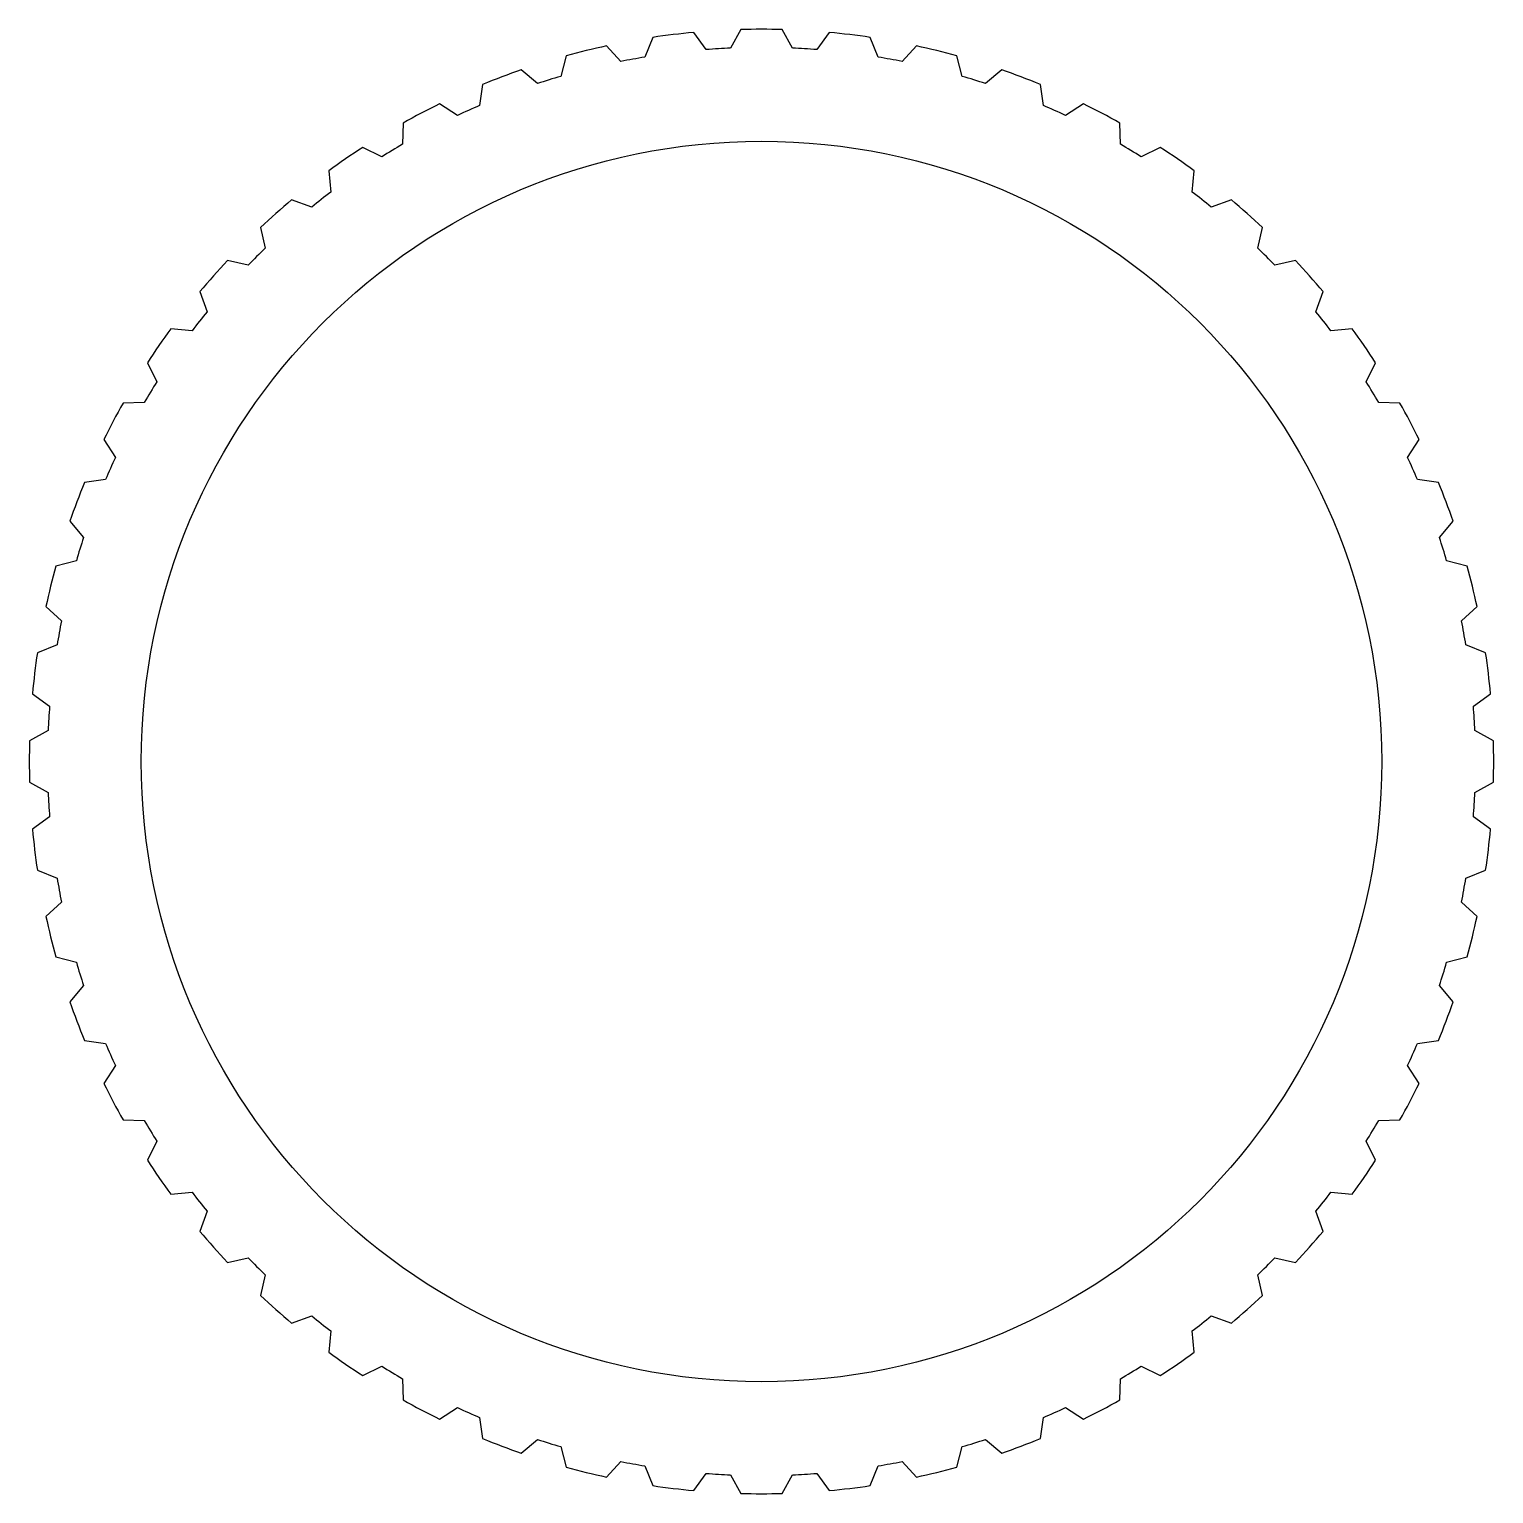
# Model space of a CAD drawing. Header units: millimetres. Extents: x -17.7 to 17.7, y -17.7 to 17.7.
import ezdxf

# ---------------------------------------------------------------- set-up
doc = ezdxf.new("R2010")
doc.units = ezdxf.units.MM
doc.layers.get('0').update_dxf_attribs({"linetype": 'CONTINUOUS'})

msp = doc.modelspace()

# ---------------------------------------------------------------- linework, layer by layer
msp.add_lwpolyline([(-12.414, 12), (-12.917, 12.112, 0.014121), (-13.58, 11.363), (-13.409, 10.877, 0.008482), (-13.77, 10.416), (-14.283, 10.466, 0.014121), (-14.851, 9.643), (-14.623, 9.182, 0.008482), (-14.926, 8.681), (-15.44, 8.668, 0.014121), (-15.905, 7.783), (-15.623, 7.352, 0.008482), (-15.863, 6.818), (-16.372, 6.744, 0.014121), (-16.727, 5.809), (-16.395, 5.416, 0.008482), (-16.569, 4.856), (-17.066, 4.721, 0.014121), (-17.305, 3.75), (-16.928, 3.4, 0.008482), (-17.034, 2.824), (-17.511, 2.63, 0.014121), (-17.631, 1.637), (-17.215, 1.335, 0.008482), (-17.25, 0.75), (-17.7, 0.5, 0.014121), (-17.7, -0.5), (-17.25, -0.75, 0.008482), (-17.215, -1.335), (-17.631, -1.637, 0.014121), (-17.511, -2.63), (-17.034, -2.824, 0.008482), (-16.928, -3.4), (-17.305, -3.75, 0.014121), (-17.066, -4.721), (-16.569, -4.856, 0.008482), (-16.395, -5.416), (-16.727, -5.809, 0.014121), (-16.372, -6.744), (-15.863, -6.818, 0.008482), (-15.623, -7.352), (-15.905, -7.783, 0.014121), (-15.44, -8.668), (-14.926, -8.681, 0.008482), (-14.623, -9.182), (-14.851, -9.643, 0.014121), (-14.283, -10.466), (-13.77, -10.416, 0.008482), (-13.409, -10.877), (-13.58, -11.363, 0.014121), (-12.917, -12.112), (-12.414, -12, 0.008482), (-12, -12.414), (-12.112, -12.917, 0.014121), (-11.363, -13.58), (-10.877, -13.409, 0.008482), (-10.416, -13.77), (-10.466, -14.283, 0.014121), (-9.643, -14.851), (-9.182, -14.623, 0.008482), (-8.681, -14.926), (-8.668, -15.44, 0.014121), (-7.783, -15.905), (-7.352, -15.623, 0.008482), (-6.818, -15.863), (-6.744, -16.372, 0.014121), (-5.809, -16.727), (-5.416, -16.395, 0.008482), (-4.856, -16.569), (-4.721, -17.066, 0.014121), (-3.75, -17.305), (-3.4, -16.928, 0.008482), (-2.824, -17.034), (-2.63, -17.511, 0.014121), (-1.637, -17.631), (-1.335, -17.215, 0.008482), (-0.75, -17.25), (-0.5, -17.7, 0.014121), (0.5, -17.7), (0.75, -17.25, 0.008482), (1.335, -17.215), (1.637, -17.631, 0.014121), (2.63, -17.511), (2.824, -17.034, 0.008482), (3.4, -16.928), (3.75, -17.305, 0.014121), (4.721, -17.066), (4.856, -16.569, 0.008482), (5.416, -16.395), (5.809, -16.727, 0.014121), (6.744, -16.372), (6.818, -15.863, 0.008482), (7.352, -15.623), (7.783, -15.905, 0.014121), (8.668, -15.44), (8.681, -14.926, 0.008482), (9.182, -14.623), (9.643, -14.851, 0.014121), (10.466, -14.283), (10.416, -13.77, 0.008482), (10.877, -13.409), (11.363, -13.58, 0.014121), (12.112, -12.917), (12, -12.414, 0.008482), (12.414, -12), (12.917, -12.112, 0.014121), (13.58, -11.363), (13.409, -10.877, 0.008482), (13.77, -10.416), (14.283, -10.466, 0.014121), (14.851, -9.643), (14.623, -9.182, 0.008482), (14.926, -8.681), (15.44, -8.668, 0.014121), (15.905, -7.783), (15.623, -7.352, 0.008482), (15.863, -6.818), (16.372, -6.744, 0.014121), (16.727, -5.809), (16.395, -5.416, 0.008482), (16.569, -4.856), (17.066, -4.721, 0.014121), (17.305, -3.75), (16.928, -3.4, 0.008482), (17.034, -2.824), (17.511, -2.63, 0.014121), (17.631, -1.637), (17.215, -1.335, 0.008482), (17.25, -0.75), (17.7, -0.5, 0.014121), (17.7, 0.5), (17.25, 0.75, 0.008482), (17.215, 1.335), (17.631, 1.637, 0.014121), (17.511, 2.63), (17.034, 2.824, 0.008482), (16.928, 3.4), (17.305, 3.75, 0.014121), (17.066, 4.721), (16.569, 4.856, 0.008482), (16.395, 5.416), (16.727, 5.809, 0.014121), (16.372, 6.744), (15.863, 6.818, 0.008482), (15.623, 7.352), (15.905, 7.783, 0.014121), (15.44, 8.668), (14.926, 8.681, 0.008482), (14.623, 9.182), (14.851, 9.643, 0.014121), (14.283, 10.466), (13.77, 10.416, 0.008482), (13.409, 10.877), (13.58, 11.363, 0.014121), (12.917, 12.112), (12.414, 12, 0.008482), (12, 12.414), (12.112, 12.917, 0.014121), (11.363, 13.58), (10.877, 13.409, 0.008482), (10.416, 13.77), (10.466, 14.283, 0.014121), (9.643, 14.851), (9.182, 14.623, 0.008482), (8.681, 14.926), (8.668, 15.44, 0.014121), (7.783, 15.905), (7.352, 15.623, 0.008482), (6.818, 15.863), (6.744, 16.372, 0.014121), (5.809, 16.727), (5.416, 16.395, 0.008482), (4.856, 16.569), (4.721, 17.066, 0.014121), (3.75, 17.305), (3.4, 16.928, 0.008482), (2.824, 17.034), (2.63, 17.511, 0.014121), (1.637, 17.631), (1.335, 17.215, 0.008482), (0.75, 17.25), (0.5, 17.7, 0.014121), (-0.5, 17.7), (-0.75, 17.25, 0.008482), (-1.335, 17.215), (-1.637, 17.631, 0.014121), (-2.63, 17.511), (-2.824, 17.034, 0.008482), (-3.4, 16.928), (-3.75, 17.305, 0.014121), (-4.721, 17.066), (-4.856, 16.569, 0.008482), (-5.416, 16.395), (-5.809, 16.727, 0.014121), (-6.744, 16.372), (-6.818, 15.863, 0.008482), (-7.352, 15.623), (-7.783, 15.905, 0.014121), (-8.668, 15.44), (-8.681, 14.926, 0.008482), (-9.182, 14.623), (-9.643, 14.851, 0.014121), (-10.466, 14.283), (-10.416, 13.77, 0.008482), (-10.877, 13.409), (-11.363, 13.58, 0.014121), (-12.112, 12.917), (-12, 12.414, 0.008482)], format="xyb", close=True)
msp.add_circle((0, 0), 15)

doc.saveas('drawing.dxf')
